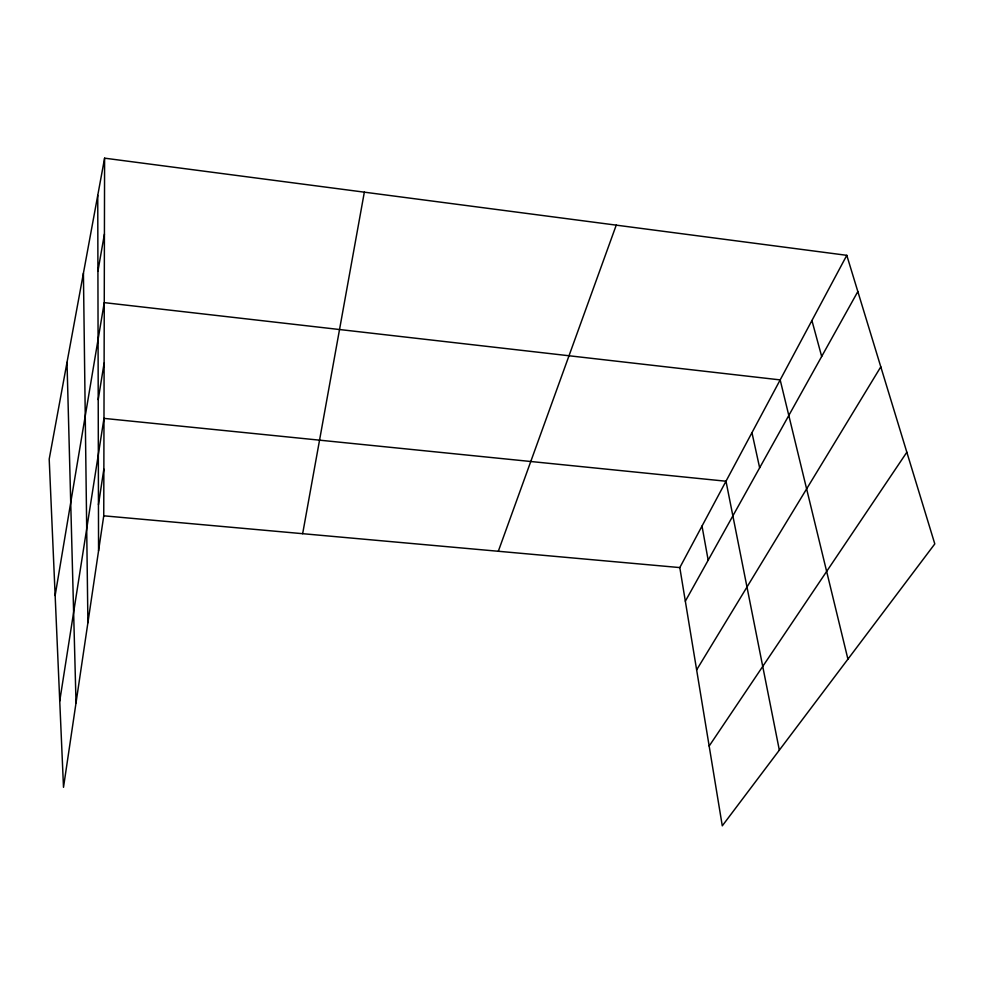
<?xml version="1.0" encoding="UTF-8"?>
<svg xmlns="http://www.w3.org/2000/svg" width="984" height="984" viewBox="0 0 984 984"><rect width="100%" height="100%" fill="white"/><g stroke="black" fill="none" stroke-linecap="round" stroke-linejoin="round"><path stroke-width="1.48" d="M104.599 158.166L49.2 459.11L63.505 787.311L103.75 515.813L104.599 158.166L846.793 255.323L934.8 543.918L722.281 825.834L679.809 567.583L846.793 255.323M98.462 504.669L103.861 469.11M59.741 701.014L103.984 418.384L725.995 481.225L779.34 750.152M98.215 399.602L104.12 363.108M55.141 595.517L104.255 302.629L780.177 379.898L847.925 659.157M97.92 271.19L104.415 234.081M302.654 533.697L364.338 192.163M498.31 551.274L616.242 225.139M685.344 601.187L857.839 291.559M696.635 669.883L880.803 366.835M709.169 746.044L906.842 452.234M103.75 515.813L679.809 567.583M811.923 320.526L821.677 356.479M751.961 432.665L759.648 467.806M702.01 526.059L708.173 560.203M67.01 362.358L76.026 702.871M83.419 273.22L87.908 622.724M97.748 195.385L98.56 550.843"/></g></svg>
